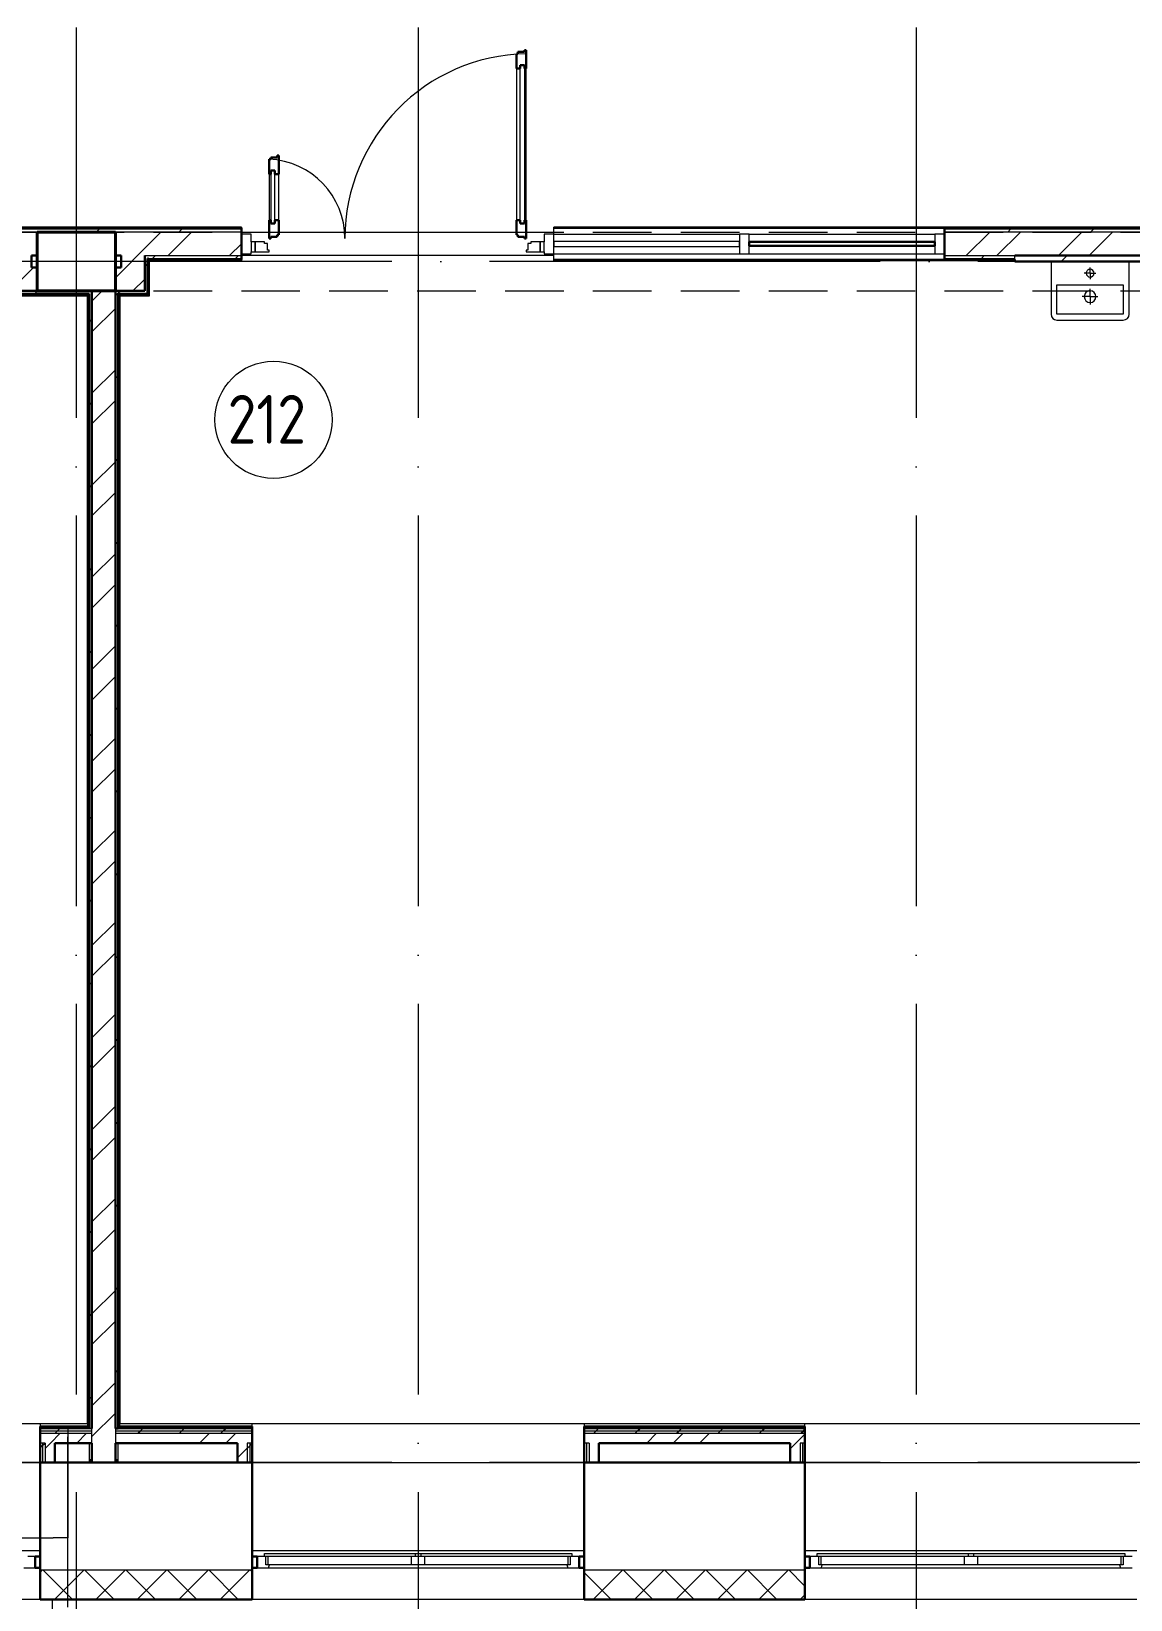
# Model space of a CAD drawing. Header units: millimetres. Extents: x -88595 to 880822, y -1054509 to -148035.
# Drawn here: x 295883 to 301511, y -283554 to -275523 of the extents above; entities that cross this region are included whole.
import ezdxf

# ---------------------------------------------------------------- set-up
doc = ezdxf.new("R2010")
doc.units = ezdxf.units.MM
doc.linetypes.add('ADSK_Линия сетки', pattern=[25, 20, -2.5, 0, -2.5])
doc.linetypes.add('ADSK_Сверху', pattern=[4.5, 3, -1.5])
for name, color, linetype, lineweight in [('_ Окна', 7, 'Continuous', 30), ('Витраж', 7, 'Continuous', 9), ('Двери', 7, 'Continuous', 9), ('Линии', 7, 'Continuous', 9), ('Марки', 7, 'Continuous', 20), ('Марки помещений', 7, 'Continuous', 20), ('Несущие колонны', 7, 'Continuous', 18), ('Оборудование', 7, 'Continuous', 18), ('Ограждение', 7, 'Continuous', 9), ('Окна', 7, 'Continuous', 9), ('Оси', 7, 'Continuous', 9), ('Панели витража', 7, 'Continuous', 9), ('Стены внутренние', 7, 'Continuous', 18), ('Стены наружные', 7, 'Continuous', 18), ('Стены разрез', 7, 'Continuous', 30), ('Стены штриховка', 7, 'Continuous', 9), ('Узлы', 7, 'Continuous', 18)]:
    doc.layers.add(name, color=color, linetype=linetype, lineweight=lineweight)
doc.layers.add('Двери открывание', color=7, linetype='Continuous', lineweight=9, true_color=0xc0c0c0)
doc.styles.add('GOST Common_2', font='GOST_Common.ttf', dxfattribs={"width": 0.9, "height": 350})

# ---------------------------------------------------------------- blocks, each defined once
blk = doc.blocks.new('$0$ADSK_M_Трубы - Диаметр_8-160846-В_Координация_2 этаж ОВ3')
at = {"layer": 'Марки'}
blk.add_line((0, 0), (8, 0), dxfattribs=at)
blk = doc.blocks.new('2 этаж')
at = {"layer": '_ Окна', "lineweight": 18}
for p, q in [((325237.5, 644474.5), (325199.5, 644474.5)), ((325237.5, 644416.5), (325237.5, 644474.5)), ((326410.5, 644474.5), (326372.5, 644474.5)), ((326372.5, 644474.5), (326372.5, 644416.5)), ((326418.5, 644433.5), (326418.5, 644474.5)), ((327976.5, 644474.5), (327976.5, 644433.5)), ((328022.5, 644474.5), (327984.5, 644474.5)), ((328022.5, 644416.5), (328022.5, 644474.5)), ((329240.5, 644474.5), (329202.5, 644474.5)), ((329202.5, 644474.5), (329202.5, 644416.5)), ((329248.5, 644433.5), (329248.5, 644474.5)), ((330806.5, 644474.5), (330806.5, 644433.5)), ((330852.5, 644474.5), (330814.5, 644474.5)), ((325178.1, 644416.5), (325237.5, 644416.5)), ((326372.5, 644416.5), (326431.9, 644416.5)), ((326430.5, 644433.5), (326418.5, 644433.5)), ((326431.9, 644416.5), (326436.5, 644433.5)), ((327958.5, 644433.5), (327963.1, 644416.5)), ((327963.1, 644416.5), (328022.5, 644416.5)), ((327976.5, 644433.5), (327964.5, 644433.5)), ((329202.5, 644416.5), (329261.9, 644416.5)), ((329260.5, 644433.5), (329248.5, 644433.5)), ((329261.9, 644416.5), (329266.5, 644433.5)), ((330788.5, 644433.5), (330793.1, 644416.5)), ((330793.1, 644416.5), (330852.5, 644416.5)), ((330806.5, 644433.5), (330794.5, 644433.5))]:
    blk.add_line(p, q, dxfattribs=at)
at = {"layer": '_ Окна'}
for p, q in [((325262.5, 644474.5), (325237.5, 644474.5)), ((325237.5, 644474.5), (325237.5, 644416.5)), ((326372.5, 644474.5), (326347.5, 644474.5)), ((326372.5, 644416.5), (326372.5, 644474.5)), ((328047.5, 644474.5), (328022.5, 644474.5)), ((328022.5, 644474.5), (328022.5, 644416.5)), ((329202.5, 644474.5), (329177.5, 644474.5)), ((329202.5, 644416.5), (329202.5, 644474.5)), ((325237.5, 644416.5), (325262.5, 644416.5)), ((326347.5, 644416.5), (326372.5, 644416.5)), ((328022.5, 644416.5), (328047.5, 644416.5)), ((329177.5, 644416.5), (329202.5, 644416.5))]:
    blk.add_line(p, q, dxfattribs=at)
at = {"layer": 'Витраж', "lineweight": 18, "extrusion": (0, 0, -1)}
for p, q in [((326342.5, 651246.5), (326292.5, 651246.5)), ((326292.5, 651246.5), (326292.5, 651146.5)), ((326342.5, 651206.5), (326342.5, 651246.5)), ((327892.5, 651246.5), (327842.5, 651246.5)), ((327842.5, 651246.5), (327842.5, 651206.5)), ((327892.5, 651146.5), (327892.5, 651246.5)), ((328892.5, 651246.5), (328842.5, 651246.5)), ((328842.5, 651246.5), (328842.5, 651146.5)), ((328892.5, 651146.5), (328892.5, 651246.5)), ((326292.5, 651146.5), (326342.5, 651146.5)), ((326342.5, 651146.5), (326342.5, 651156.5)), ((327842.5, 651156.5), (327842.5, 651146.5)), ((327842.5, 651146.5), (327892.5, 651146.5)), ((328842.5, 651146.5), (328892.5, 651146.5))]:
    blk.add_line(p, q, dxfattribs=at)
at = {"layer": 'Витраж'}
for p, q in [((327892.5, 651246.5), (328842.5, 651246.5)), ((328892.5, 651246.5), (329842.5, 651246.5)), ((327892.5, 651146.5), (328842.5, 651146.5)), ((328892.5, 651146.5), (329842.5, 651146.5))]:
    blk.add_line(p, q, dxfattribs=at)
at = {"layer": 'Витраж', "lineweight": 18}
for p, q in [((329892.5, 651246.5), (329842.5, 651246.5)), ((329842.5, 651246.5), (329842.5, 651146.5)), ((329892.5, 651146.5), (329892.5, 651246.5)), ((329842.5, 651146.5), (329892.5, 651146.5))]:
    blk.add_line(p, q, dxfattribs=at)
at = {"layer": 'Двери', "lineweight": 30}
for p, q in [((327708.5, 652170.5), (327700.5, 652170.5)), ((327700.5, 652170.5), (327700.5, 652094.5)), ((327742.5, 652179.5), (327708.5, 652179.5)), ((327708.5, 652179.5), (327708.5, 652170.5)), ((327750.5, 652188.5), (327742.5, 652188.5)), ((327742.5, 652188.5), (327742.5, 652179.5)), ((327750.5, 652094.5), (327750.5, 652188.5)), ((327700.5, 652094.5), (327720.5, 652094.5)), ((327720.5, 652094.5), (327720.5, 652112.5)), ((327720.5, 652112.5), (327741.5, 652112.5)), ((327741.5, 652112.5), (327741.5, 652094.5)), ((327741.5, 652094.5), (327750.5, 652094.5)), ((326442.5, 651630.5), (326434.5, 651630.5)), ((326434.5, 651630.5), (326434.5, 651554.5)), ((326476.5, 651639.5), (326442.5, 651639.5)), ((326442.5, 651639.5), (326442.5, 651630.5)), ((326484.5, 651648.5), (326476.5, 651648.5)), ((326476.5, 651648.5), (326476.5, 651639.5)), ((326484.5, 651554.5), (326484.5, 651648.5)), ((326443.5, 651554.5), (326434.5, 651554.5)), ((326443.5, 651572.5), (326443.5, 651554.5)), ((326464.5, 651572.5), (326443.5, 651572.5)), ((326464.5, 651554.5), (326464.5, 651572.5)), ((326484.5, 651554.5), (326464.5, 651554.5)), ((326434.5, 651318.5), (326434.5, 651224.5)), ((326443.5, 651318.5), (326434.5, 651318.5)), ((326443.5, 651300.5), (326443.5, 651318.5)), ((326464.5, 651300.5), (326443.5, 651300.5)), ((326464.5, 651318.5), (326464.5, 651300.5)), ((326484.5, 651318.5), (326464.5, 651318.5)), ((326484.5, 651242.5), (326484.5, 651318.5)), ((327700.5, 651318.5), (327700.5, 651242.5)), ((327700.5, 651318.5), (327720.5, 651318.5)), ((327720.5, 651318.5), (327720.5, 651300.5)), ((327720.5, 651300.5), (327741.5, 651300.5)), ((327741.5, 651318.5), (327750.5, 651318.5)), ((327741.5, 651300.5), (327741.5, 651318.5)), ((327750.5, 651224.5), (327750.5, 651318.5)), ((326434.5, 651224.5), (326442.5, 651224.5)), ((326442.5, 651224.5), (326442.5, 651233.5)), ((326442.5, 651233.5), (326476.5, 651233.5)), ((326476.5, 651233.5), (326476.5, 651242.5)), ((326476.5, 651242.5), (326484.5, 651242.5)), ((327700.5, 651242.5), (327708.5, 651242.5)), ((327708.5, 651242.5), (327708.5, 651233.5)), ((327708.5, 651233.5), (327742.5, 651233.5)), ((327742.5, 651233.5), (327742.5, 651224.5)), ((327742.5, 651224.5), (327750.5, 651224.5))]:
    blk.add_line(p, q, dxfattribs=at)
at = {"layer": 'Двери'}
for p, q in [((327700.5, 652094.5), (327700.5, 651318.5)), ((327720.5, 651300.5), (327720.5, 652112.5)), ((327720.5, 652112.5), (327741.5, 652112.5)), ((327741.5, 652112.5), (327741.5, 651300.5)), ((327750.5, 651318.5), (327750.5, 652094.5)), ((326434.5, 651554.5), (326434.5, 651318.5)), ((326443.5, 651572.5), (326443.5, 651300.5)), ((326464.5, 651572.5), (326443.5, 651572.5)), ((326464.5, 651300.5), (326464.5, 651572.5)), ((326484.5, 651318.5), (326484.5, 651554.5)), ((326443.5, 651300.5), (326464.5, 651300.5)), ((327741.5, 651300.5), (327720.5, 651300.5)), ((326342.5, 651206.5), (326342.5, 651156.5)), ((326362.5, 651206.5), (326342.5, 651206.5)), ((326362.5, 651156.5), (326362.5, 651206.5)), ((326411.5, 651206.5), (326362.5, 651206.5)), ((326362.5, 651206.5), (326362.5, 651156.5)), ((326411.5, 651198.5), (326411.5, 651206.5)), ((326425.5, 651198.5), (326411.5, 651198.5)), ((326425.5, 651164.5), (326425.5, 651198.5)), ((327773.5, 651198.5), (327759.5, 651198.5)), ((327759.5, 651198.5), (327759.5, 651164.5)), ((327773.5, 651206.5), (327773.5, 651198.5)), ((327822.5, 651206.5), (327773.5, 651206.5)), ((327842.5, 651206.5), (327822.5, 651206.5)), ((327822.5, 651206.5), (327822.5, 651156.5)), ((327822.5, 651156.5), (327822.5, 651206.5)), ((327842.5, 651156.5), (327842.5, 651206.5)), ((326342.5, 651156.5), (326362.5, 651156.5)), ((326362.5, 651156.5), (326434.5, 651156.5)), ((326434.5, 651164.5), (326425.5, 651164.5)), ((326434.5, 651156.5), (326434.5, 651164.5)), ((327759.5, 651164.5), (327750.5, 651164.5)), ((327750.5, 651164.5), (327750.5, 651156.5)), ((327750.5, 651156.5), (327822.5, 651156.5)), ((327822.5, 651156.5), (327842.5, 651156.5))]:
    blk.add_line(p, q, dxfattribs=at)
at = {"layer": 'Двери открывание'}
for centre, radius, start, end in [((327768.5, 651224.5), 946, 91.09026, 180), ((326416.5, 651224.5), 406, 0, 87.45896)]:
    blk.add_arc(centre, radius, start, end, dxfattribs=at)
at = {"layer": 'Линии', "linetype": 'ADSK_Сверху', "ltscale": 100}
for p, q in [((311892.5, 651256.5), (345102.5, 651256.5)), ((311892.5, 650956.5), (345102.5, 650956.5))]:
    blk.add_line(p, q, dxfattribs=at)
at = {"layer": 'Марки помещений'}
blk.add_circle((326457.3, 650295.7), 300, dxfattribs=at)
at = {"layer": 'Несущие колонны', "lineweight": 40}
for p, q in [((325247.5, 651256.5), (325647.5, 651256.5)), ((325247.5, 650956.5), (325247.5, 651256.5)), ((325647.5, 651256.5), (325247.5, 651256.5)), ((325647.5, 651256.5), (325647.5, 650956.5)), ((325247.5, 651136.5), (325247.5, 650956.5)), ((325647.5, 650956.5), (325647.5, 651136.5)), ((325647.5, 650956.5), (325247.5, 650956.5)), ((325247.5, 650956.5), (325647.5, 650956.5))]:
    blk.add_line(p, q, dxfattribs=at)
at = {"layer": 'Несущие колонны'}
for p, q in [((325247.5, 651256.5), (325247.5, 651136.5)), ((325647.5, 651136.5), (325647.5, 651256.5))]:
    blk.add_line(p, q, dxfattribs=at)
at = {"layer": 'Ограждение'}
for p, q in [((326292.5, 651281.5), (324562.5, 651281.5)), ((326292.5, 651281.5), (326292.5, 651276.5)), ((327892.5, 651276.5), (327892.5, 651281.5)), ((333992.5, 651281.5), (327892.5, 651281.5)), ((325817.5, 651116.5), (325822.5, 651111.5)), ((326292.5, 651116.5), (326292.5, 651111.5)), ((327892.5, 651111.5), (327892.5, 651116.5)), ((325822.5, 651111.5), (326292.5, 651111.5)), ((325822.5, 650931.5), (325822.5, 651111.5)), ((327892.5, 651111.5), (330252.5, 651111.5)), ((325072.5, 650931.5), (325502.5, 650931.5)), ((325507.5, 650936.5), (325502.5, 650931.5)), ((325502.5, 650931.5), (325502.5, 645156.5)), ((325672.5, 650931.5), (325667.5, 650936.5)), ((325672.5, 645156.5), (325672.5, 650931.5)), ((325672.5, 650931.5), (325822.5, 650931.5)), ((325822.5, 650931.5), (325817.5, 650936.5)), ((322682.5, 645156.5), (325507.5, 645156.5)), ((323562.5, 645156.5), (325262.5, 645156.5)), ((325262.5, 645156.5), (325262.5, 645141.5)), ((325667.5, 645156.5), (333962.5, 645156.5)), ((326347.5, 645141.5), (326347.5, 645156.5)), ((326347.5, 645156.5), (328047.5, 645156.5)), ((328047.5, 645156.5), (328047.5, 645141.5)), ((329177.5, 645141.5), (329177.5, 645156.5)), ((329177.5, 645156.5), (330877.5, 645156.5)), ((325512.5, 645056.5), (325512.5, 644956.5)), ((325662.5, 644956.5), (325662.5, 645056.5)), ((323562.5, 644956.5), (325262.5, 644956.5)), ((326347.5, 644956.5), (328047.5, 644956.5)), ((329177.5, 644956.5), (330877.5, 644956.5)), ((323562.5, 644506.5), (325262.5, 644506.5)), ((326347.5, 644506.5), (328047.5, 644506.5)), ((329177.5, 644506.5), (330877.5, 644506.5))]:
    blk.add_line(p, q, dxfattribs=at)
at = {"layer": 'Окна'}
for p, q in [((326410.5, 644491.5), (327182.5, 644491.5)), ((326410.5, 644474.5), (326410.5, 644491.5)), ((327182.5, 644474.5), (326410.5, 644474.5)), ((326430.5, 644433.5), (326430.5, 644474.5)), ((327162.5, 644474.5), (327162.5, 644433.5)), ((327182.5, 644491.5), (327212.5, 644491.5)), ((327182.5, 644491.5), (327182.5, 644474.5)), ((327212.5, 644474.5), (327182.5, 644474.5)), ((327212.5, 644491.5), (327984.5, 644491.5)), ((327212.5, 644474.5), (327212.5, 644491.5)), ((327984.5, 644474.5), (327212.5, 644474.5)), ((327232.5, 644433.5), (327232.5, 644474.5)), ((327964.5, 644474.5), (327964.5, 644433.5)), ((327984.5, 644491.5), (327984.5, 644474.5)), ((329240.5, 644491.5), (330012.5, 644491.5)), ((329240.5, 644474.5), (329240.5, 644491.5)), ((330012.5, 644474.5), (329240.5, 644474.5)), ((329260.5, 644433.5), (329260.5, 644474.5)), ((329992.5, 644474.5), (329992.5, 644433.5)), ((330012.5, 644491.5), (330042.5, 644491.5)), ((330012.5, 644491.5), (330012.5, 644474.5)), ((330042.5, 644474.5), (330012.5, 644474.5)), ((330042.5, 644491.5), (330814.5, 644491.5)), ((330042.5, 644474.5), (330042.5, 644491.5)), ((330814.5, 644474.5), (330042.5, 644474.5)), ((330062.5, 644433.5), (330062.5, 644474.5)), ((330794.5, 644474.5), (330794.5, 644433.5)), ((330814.5, 644491.5), (330814.5, 644474.5)), ((327162.5, 644433.5), (326430.5, 644433.5)), ((326431.9, 644416.5), (327963.1, 644416.5)), ((327232.5, 644433.5), (327162.5, 644433.5)), ((327964.5, 644433.5), (327232.5, 644433.5)), ((329992.5, 644433.5), (329260.5, 644433.5)), ((329261.9, 644416.5), (330793.1, 644416.5)), ((330062.5, 644433.5), (329992.5, 644433.5)), ((330794.5, 644433.5), (330062.5, 644433.5))]:
    blk.add_line(p, q, dxfattribs=at)
at = {"layer": 'Оси', "linetype": 'ADSK_Линия сетки', "ltscale": 100}
for p, q in [((325447.5, 697307.1), (325447.5, 631330.4)), ((327197.5, 697307.1), (327197.5, 631330.4)), ((329747.5, 697307.1), (329747.5, 631330.4)), ((364564.8, 651106.5), (287587.4, 651106.5)), ((364564.8, 644956.5), (287625.2, 644956.5))]:
    blk.add_line(p, q, dxfattribs=at)
at = {"layer": 'Панели витража', "lineweight": 18}
for p, q in [((328842.5, 651209), (327892.5, 651209)), ((327892.5, 651209), (327892.5, 651184)), ((328842.5, 651184), (328842.5, 651209)), ((327892.5, 651184), (328842.5, 651184))]:
    blk.add_line(p, q, dxfattribs=at)
at = {"layer": 'Стены внутренние', "lineweight": 30}
for p, q in [((325262.5, 644956.5), (325262.5, 644254.5)), ((325527.5, 644956.5), (325337.5, 644956.5)), ((326272.5, 644956.5), (325647.5, 644956.5)), ((326347.5, 644254.5), (326347.5, 644956.5)), ((328047.5, 644956.5), (328047.5, 644254.5)), ((329102.5, 644956.5), (328122.5, 644956.5)), ((329177.5, 644254.5), (329177.5, 644956.5)), ((325262.5, 644254.5), (326347.5, 644254.5)), ((328047.5, 644254.5), (329177.5, 644254.5))]:
    blk.add_line(p, q, dxfattribs=at)
at = {"layer": 'Стены внутренние'}
for p, q in [((325262.5, 644406.5), (326347.5, 644406.5)), ((328047.5, 644406.5), (329177.5, 644406.5)), ((325262.5, 644254.5), (323562.5, 644254.5)), ((325324.5, 644254.5), (325324.5, 637375.9)), ((328047.5, 644254.5), (326347.5, 644254.5)), ((330877.5, 644254.5), (329177.5, 644254.5))]:
    blk.add_line(p, q, dxfattribs=at)
at = {"layer": 'Стены внутренние', "linetype": 'Continuous', "lineweight": 9}
for p, q in [((325262.5, 644394), (325275, 644406.5)), ((325426.6, 644256.5), (325276.6, 644406.5)), ((325337.1, 644256.5), (325487.1, 644406.5)), ((325638.7, 644256.5), (325488.7, 644406.5)), ((325549.2, 644256.5), (325699.2, 644406.5)), ((325850.8, 644256.5), (325700.8, 644406.5)), ((325761.4, 644256.5), (325911.4, 644406.5)), ((326062.9, 644256.5), (325912.9, 644406.5)), ((325973.5, 644256.5), (326123.5, 644406.5)), ((326275.1, 644256.5), (326125.1, 644406.5)), ((326185.6, 644256.5), (326335.6, 644406.5)), ((326347.5, 644396.2), (326337.2, 644406.5)), ((328073.5, 644367.3), (328047.5, 644393.3)), ((328094.8, 644256.5), (328244.8, 644406.5)), ((328396.4, 644256.5), (328246.4, 644406.5)), ((328307, 644256.5), (328457, 644406.5)), ((328608.5, 644256.5), (328458.5, 644406.5)), ((328519.1, 644256.5), (328669.1, 644406.5)), ((328820.7, 644256.5), (328670.7, 644406.5)), ((328731.2, 644256.5), (328881.2, 644406.5)), ((329032.8, 644256.5), (328882.8, 644406.5)), ((328943.3, 644256.5), (329093.3, 644406.5)), ((329175.5, 644325.9), (329094.9, 644406.5)), ((328184.3, 644256.5), (328073.5, 644367.3)), ((325523.9, 644254.5), (325522.8, 644256.5)), ((328339.5, 644254.5), (328338.4, 644256.5)), ((328553.5, 644256.5), (328552.3, 644254.5)), ((329155.5, 644256.5), (329175.5, 644276.5))]:
    blk.add_line(p, q, dxfattribs=at)
at = {"layer": 'Стены наружные', "lineweight": 30}
for p, q in [((326292.5, 651276.5), (324562.5, 651276.5)), ((326292.5, 651116.5), (326292.5, 651276.5)), ((329892.5, 651276.5), (329892.5, 651116.5)), ((333962.5, 651276.5), (329892.5, 651276.5)), ((325247.5, 651256.5), (325647.5, 651256.5)), ((325217.5, 651136.5), (325247.5, 651136.5)), ((325217.5, 651076.5), (325217.5, 651136.5)), ((325647.5, 651136.5), (325677.5, 651136.5)), ((325677.5, 651136.5), (325677.5, 651076.5)), ((325797.5, 650956.5), (325797.5, 651136.5)), ((325812.5, 651121.5), (325817.5, 651121.5)), ((325812.5, 650941.5), (325812.5, 651121.5)), ((325817.5, 650936.5), (325817.5, 651116.5)), ((325817.5, 651116.5), (326292.5, 651116.5)), ((329892.5, 651116.5), (330252.5, 651116.5)), ((330252.5, 651136.5), (331027.5, 651136.5)), ((330252.5, 651116.5), (330252.5, 651106.5)), ((325247.5, 651076.5), (325217.5, 651076.5)), ((325247.5, 650956.5), (325247.5, 651076.5)), ((325647.5, 651076.5), (325647.5, 645131.5)), ((325677.5, 651076.5), (325647.5, 651076.5)), ((330252.5, 651106.5), (331007.5, 651106.5)), ((325097.5, 650956.5), (325647.5, 650956.5)), ((325527.5, 645131.5), (325527.5, 650956.5)), ((325797.5, 650956.5), (325647.5, 650956.5)), ((325077.5, 650936.5), (325507.5, 650936.5)), ((325082.5, 650941.5), (325512.5, 650941.5)), ((325507.5, 650936.5), (325507.5, 645141.5)), ((325512.5, 650941.5), (325512.5, 645136.5)), ((325662.5, 645136.5), (325662.5, 650941.5)), ((325662.5, 650941.5), (325812.5, 650941.5)), ((325667.5, 645141.5), (325667.5, 650936.5)), ((325667.5, 650936.5), (325817.5, 650936.5)), ((325262.5, 645141.5), (325262.5, 644956.5)), ((325507.5, 645141.5), (325262.5, 645141.5)), ((325512.5, 645136.5), (325507.5, 645136.5)), ((325647.5, 645131.5), (325662.5, 645131.5)), ((325662.5, 645131.5), (325647.5, 645131.5)), ((326347.5, 645141.5), (325667.5, 645141.5)), ((326347.5, 644956.5), (326347.5, 645141.5)), ((329177.5, 645141.5), (328047.5, 645141.5)), ((328047.5, 645141.5), (328047.5, 644956.5)), ((329177.5, 644956.5), (329177.5, 645141.5)), ((325337.5, 645056.5), (325527.5, 645056.5)), ((325337.5, 644956.5), (325337.5, 645056.5)), ((325527.5, 645056.5), (325527.5, 644956.5)), ((325647.5, 644956.5), (325647.5, 645056.5)), ((325647.5, 645056.5), (326272.5, 645056.5)), ((326272.5, 645056.5), (326272.5, 644956.5)), ((328122.5, 645056.5), (329102.5, 645056.5)), ((328122.5, 644956.5), (328122.5, 645056.5)), ((329102.5, 645056.5), (329102.5, 644956.5)), ((325262.5, 644956.5), (325337.5, 644956.5)), ((325527.5, 644956.5), (325647.5, 644956.5)), ((326272.5, 644956.5), (326347.5, 644956.5)), ((328047.5, 644956.5), (328122.5, 644956.5)), ((329102.5, 644956.5), (329177.5, 644956.5))]:
    blk.add_line(p, q, dxfattribs=at)
at = {"layer": 'Стены наружные', "linetype": 'Continuous', "lineweight": 9}
for p, q in [((325281, 651271.5), (325286, 651276.5)), ((325351.7, 651271.5), (325356.7, 651276.5)), ((325422.5, 651271.5), (325427.5, 651276.5)), ((325493.2, 651271.5), (325498.2, 651276.5)), ((325563.9, 651271.5), (325568.9, 651276.5)), ((325634.6, 651271.5), (325639.6, 651276.5)), ((325705.3, 651271.5), (325710.3, 651276.5)), ((325776, 651271.5), (325781, 651276.5)), ((325846.7, 651271.5), (325851.7, 651276.5)), ((325917.4, 651271.5), (325922.4, 651276.5)), ((325988.1, 651271.5), (325993.1, 651276.5)), ((326058.9, 651271.5), (326063.9, 651276.5)), ((326129.6, 651271.5), (326134.6, 651276.5)), ((326200.3, 651271.5), (326205.3, 651276.5)), ((326271, 651271.5), (326276, 651276.5)), ((329947.9, 651271.5), (329952.9, 651276.5)), ((330018.6, 651271.5), (330023.6, 651276.5)), ((330089.4, 651271.5), (330094.4, 651276.5)), ((330160.1, 651271.5), (330165.1, 651276.5)), ((330230.8, 651271.5), (330235.8, 651276.5)), ((330301.5, 651271.5), (330306.5, 651276.5)), ((330372.2, 651271.5), (330377.2, 651276.5)), ((330442.9, 651271.5), (330447.9, 651276.5)), ((330513.6, 651271.5), (330518.6, 651276.5)), ((330584.3, 651271.5), (330589.3, 651276.5)), ((330655, 651271.5), (330660, 651276.5)), ((330725.8, 651271.5), (330730.8, 651276.5)), ((330796.5, 651271.5), (330801.5, 651276.5)), ((325548.9, 651256.5), (325563.9, 651271.5)), ((325760.3, 651136.5), (325880.3, 651256.5)), ((325917.5, 651136.5), (326037.5, 651256.5)), ((325973.1, 651256.5), (325988.1, 651271.5)), ((326231.8, 651136.5), (326292.5, 651197.2)), ((330003.5, 651136.5), (330123.5, 651256.5)), ((330160.7, 651136.5), (330280.7, 651256.5)), ((330215.8, 651256.5), (330230.8, 651271.5)), ((330475, 651136.5), (330595, 651256.5)), ((330632.1, 651136.5), (330752.1, 651256.5)), ((330640, 651256.5), (330655, 651271.5)), ((325700.3, 651076.5), (325760.3, 651136.5)), ((325833.1, 651116.5), (325838.1, 651121.5)), ((325838.1, 651121.5), (325853.1, 651136.5)), ((325903.9, 651116.5), (325908.9, 651121.5)), ((325974.6, 651116.5), (325979.6, 651121.5)), ((326045.3, 651116.5), (326050.3, 651121.5)), ((326116, 651116.5), (326121, 651121.5)), ((326186.7, 651116.5), (326191.7, 651121.5)), ((326257.4, 651116.5), (326262.4, 651121.5)), ((326262.4, 651121.5), (326277.4, 651136.5)), ((329934.4, 651116.5), (329939.4, 651121.5)), ((330005.1, 651116.5), (330010.1, 651121.5)), ((330075.8, 651116.5), (330080.8, 651121.5)), ((330080.8, 651121.5), (330095.8, 651136.5)), ((330146.5, 651116.5), (330151.5, 651121.5)), ((330217.2, 651116.5), (330222.2, 651121.5)), ((330490, 651106.5), (330520, 651136.5)), ((325108.9, 650956.5), (325228.9, 651076.5)), ((325647.5, 651023.7), (325700.3, 651076.5)), ((325797.5, 651080.9), (325812.5, 651095.9)), ((325812.5, 651095.9), (325817.5, 651100.9)), ((325233.9, 650941.5), (325248.9, 650956.5)), ((325527.5, 650903.7), (325580.3, 650956.5)), ((325662.5, 650945.9), (325673.1, 650956.5)), ((325737.5, 650956.5), (325797.5, 651016.5)), ((325812.5, 651025.2), (325817.5, 651030.2)), ((325812.5, 650954.4), (325817.5, 650959.4)), ((325228.9, 650936.5), (325233.9, 650941.5)), ((325299.6, 650936.5), (325304.6, 650941.5)), ((325370.3, 650936.5), (325375.3, 650941.5)), ((325441, 650936.5), (325446, 650941.5)), ((325507.5, 650932.3), (325511.7, 650936.5)), ((325511.7, 650936.5), (325512.5, 650937.3)), ((325647.5, 650930.9), (325662.5, 650945.9)), ((325662.5, 650875.2), (325667.5, 650880.2)), ((325723.9, 650936.5), (325728.9, 650941.5)), ((325794.6, 650936.5), (325799.6, 650941.5)), ((325507.5, 650861.6), (325512.5, 650866.6)), ((325507.5, 650790.9), (325512.5, 650795.9)), ((325512.5, 650795.9), (325527.5, 650810.9)), ((325527.5, 650746.5), (325647.5, 650866.5)), ((325662.5, 650804.4), (325667.5, 650809.4)), ((325507.5, 650720.2), (325512.5, 650725.2)), ((325662.5, 650733.7), (325667.5, 650738.7)), ((325507.5, 650649.4), (325512.5, 650654.4)), ((325662.5, 650663), (325667.5, 650668)), ((325507.5, 650578.7), (325512.5, 650583.7)), ((325527.5, 650432.2), (325647.5, 650552.2)), ((325662.5, 650592.3), (325667.5, 650597.3)), ((325507.5, 650508), (325512.5, 650513)), ((325647.5, 650506.6), (325662.5, 650521.6)), ((325662.5, 650521.6), (325667.5, 650526.6)), ((325507.5, 650437.3), (325512.5, 650442.3)), ((325527.5, 650275.1), (325647.5, 650395.1)), ((325662.5, 650450.9), (325667.5, 650455.9)), ((325507.5, 650366.6), (325512.5, 650371.6)), ((325512.5, 650371.6), (325527.5, 650386.6)), ((325662.5, 650380.2), (325667.5, 650385.2)), ((325662.5, 650309.5), (325667.5, 650314.5)), ((325507.5, 650295.9), (325512.5, 650300.9)), ((325507.5, 650225.2), (325512.5, 650230.2)), ((325662.5, 650238.8), (325667.5, 650243.8)), ((325507.5, 650154.5), (325512.5, 650159.5)), ((325662.5, 650168), (325667.5, 650173)), ((325507.5, 650083.8), (325512.5, 650088.8)), ((325527.5, 649960.7), (325647.5, 650080.7)), ((325647.5, 650082.3), (325662.5, 650097.3)), ((325662.5, 650097.3), (325667.5, 650102.3)), ((325507.5, 650013), (325512.5, 650018)), ((325662.5, 650026.6), (325667.5, 650031.6)), ((325507.5, 649942.3), (325512.5, 649947.3)), ((325512.5, 649947.3), (325527.5, 649962.3)), ((325527.5, 649803.6), (325647.5, 649923.6)), ((325662.5, 649955.9), (325667.5, 649960.9)), ((325507.5, 649871.6), (325512.5, 649876.6)), ((325662.5, 649885.2), (325667.5, 649890.2)), ((325507.5, 649800.9), (325512.5, 649805.9)), ((325662.5, 649814.5), (325667.5, 649819.5)), ((325662.5, 649743.8), (325667.5, 649748.8)), ((325507.5, 649730.2), (325512.5, 649735.2)), ((325647.5, 649658.1), (325662.5, 649673.1)), ((325662.5, 649673.1), (325667.5, 649678.1)), ((325507.5, 649659.5), (325512.5, 649664.5)), ((325507.5, 649588.8), (325512.5, 649593.8)), ((325527.5, 649489.3), (325647.5, 649609.3)), ((325662.5, 649602.4), (325667.5, 649607.4)), ((325507.5, 649518.1), (325512.5, 649523.1)), ((325512.5, 649523.1), (325527.5, 649538.1)), ((325662.5, 649531.7), (325667.5, 649536.7)), ((325507.5, 649447.4), (325512.5, 649452.4)), ((325527.5, 649332.1), (325647.5, 649452.1)), ((325662.5, 649460.9), (325667.5, 649465.9)), ((325507.5, 649376.7), (325512.5, 649381.7)), ((325662.5, 649390.2), (325667.5, 649395.2)), ((325507.5, 649305.9), (325512.5, 649310.9)), ((325662.5, 649319.5), (325667.5, 649324.5)), ((325507.5, 649235.2), (325512.5, 649240.2)), ((325647.5, 649233.8), (325662.5, 649248.8)), ((325662.5, 649248.8), (325667.5, 649253.8)), ((325507.5, 649164.5), (325512.5, 649169.5)), ((325512.5, 649098.8), (325527.5, 649113.8)), ((325527.5, 649017.8), (325647.5, 649137.8)), ((325662.5, 649178.1), (325667.5, 649183.1)), ((325662.5, 649107.4), (325667.5, 649112.4)), ((325507.5, 649093.8), (325512.5, 649098.8)), ((325507.5, 649023.1), (325512.5, 649028.1)), ((325662.5, 649036.7), (325667.5, 649041.7)), ((325507.5, 648952.4), (325512.5, 648957.4)), ((325527.5, 648860.7), (325647.5, 648980.7)), ((325662.5, 648966), (325667.5, 648971)), ((325507.5, 648881.7), (325512.5, 648886.7)), ((325662.5, 648895.3), (325667.5, 648900.3)), ((325507.5, 648811), (325512.5, 648816)), ((325647.5, 648809.5), (325662.5, 648824.5)), ((325662.5, 648824.5), (325667.5, 648829.5)), ((325507.5, 648740.3), (325512.5, 648745.3)), ((325662.5, 648753.8), (325667.5, 648758.8)), ((325507.5, 648669.5), (325512.5, 648674.5)), ((325512.5, 648674.5), (325527.5, 648689.5)), ((325527.5, 648546.4), (325647.5, 648666.4)), ((325662.5, 648683.1), (325667.5, 648688.1)), ((325507.5, 648598.8), (325512.5, 648603.8)), ((325662.5, 648612.4), (325667.5, 648617.4)), ((325662.5, 648541.7), (325667.5, 648546.7)), ((325507.5, 648528.1), (325512.5, 648533.1)), ((325527.5, 648389.2), (325647.5, 648509.2)), ((325662.5, 648471), (325667.5, 648476)), ((325507.5, 648457.4), (325512.5, 648462.4)), ((325507.5, 648386.7), (325512.5, 648391.7)), ((325647.5, 648385.3), (325662.5, 648400.3)), ((325662.5, 648400.3), (325667.5, 648405.3)), ((325507.5, 648316), (325512.5, 648321)), ((325662.5, 648329.6), (325667.5, 648334.6)), ((325507.5, 648245.3), (325512.5, 648250.3)), ((325512.5, 648250.3), (325527.5, 648265.3)), ((325662.5, 648258.9), (325667.5, 648263.9)), ((325507.5, 648174.6), (325512.5, 648179.6)), ((325527.5, 648074.9), (325647.5, 648194.9)), ((325662.5, 648188.1), (325667.5, 648193.1)), ((325507.5, 648103.9), (325512.5, 648108.9)), ((325662.5, 648117.4), (325667.5, 648122.4)), ((325507.5, 648033.1), (325512.5, 648038.1)), ((325527.5, 647917.7), (325647.5, 648037.7)), ((325662.5, 648046.7), (325667.5, 648051.7)), ((325507.5, 647962.4), (325512.5, 647967.4)), ((325647.5, 647961), (325662.5, 647976)), ((325662.5, 647976), (325667.5, 647981)), ((325662.5, 647905.3), (325667.5, 647910.3)), ((325507.5, 647891.7), (325512.5, 647896.7)), ((325507.5, 647821), (325512.5, 647826)), ((325512.5, 647826), (325527.5, 647841)), ((325662.5, 647834.6), (325667.5, 647839.6)), ((325507.5, 647750.3), (325512.5, 647755.3)), ((325662.5, 647763.9), (325667.5, 647768.9)), ((325507.5, 647679.6), (325512.5, 647684.6)), ((325527.5, 647603.4), (325647.5, 647723.4)), ((325662.5, 647693.2), (325667.5, 647698.2)), ((325507.5, 647608.9), (325512.5, 647613.9)), ((325662.5, 647622.5), (325667.5, 647627.5)), ((325507.5, 647538.2), (325512.5, 647543.2)), ((325527.5, 647446.3), (325647.5, 647566.3)), ((325647.5, 647536.8), (325662.5, 647551.8)), ((325662.5, 647551.8), (325667.5, 647556.8)), ((325507.5, 647467.5), (325512.5, 647472.5)), ((325662.5, 647481), (325667.5, 647486)), ((325507.5, 647396.8), (325512.5, 647401.8)), ((325512.5, 647401.8), (325527.5, 647416.8)), ((325662.5, 647410.3), (325667.5, 647415.3)), ((325662.5, 647339.6), (325667.5, 647344.6)), ((325507.5, 647326), (325512.5, 647331)), ((325507.5, 647255.3), (325512.5, 647260.3)), ((325662.5, 647268.9), (325667.5, 647273.9)), ((325507.5, 647184.6), (325512.5, 647189.6)), ((325527.5, 647132), (325647.5, 647252)), ((325662.5, 647198.2), (325667.5, 647203.2)), ((325507.5, 647113.9), (325512.5, 647118.9)), ((325647.5, 647112.5), (325662.5, 647127.5)), ((325662.5, 647127.5), (325667.5, 647132.5)), ((325507.5, 647043.2), (325512.5, 647048.2)), ((325527.5, 646974.8), (325647.5, 647094.8)), ((325662.5, 647056.8), (325667.5, 647061.8)), ((325507.5, 646972.5), (325512.5, 646977.5)), ((325512.5, 646977.5), (325527.5, 646992.5)), ((325662.5, 646986.1), (325667.5, 646991.1)), ((325507.5, 646901.8), (325512.5, 646906.8)), ((325662.5, 646915.4), (325667.5, 646920.4)), ((325507.5, 646831.1), (325512.5, 646836.1)), ((325527.5, 646660.5), (325647.5, 646780.5)), ((325662.5, 646844.6), (325667.5, 646849.6)), ((325662.5, 646773.9), (325667.5, 646778.9)), ((325507.5, 646760.4), (325512.5, 646765.4)), ((325647.5, 646688.2), (325662.5, 646703.2)), ((325662.5, 646703.2), (325667.5, 646708.2)), ((325507.5, 646689.6), (325512.5, 646694.6)), ((325507.5, 646618.9), (325512.5, 646623.9)), ((325527.5, 646503.3), (325647.5, 646623.3)), ((325662.5, 646632.5), (325667.5, 646637.5)), ((325507.5, 646548.2), (325512.5, 646553.2)), ((325512.5, 646553.2), (325527.5, 646568.2)), ((325662.5, 646561.8), (325667.5, 646566.8)), ((325507.5, 646477.5), (325512.5, 646482.5)), ((325662.5, 646491.1), (325667.5, 646496.1)), ((325507.5, 646406.8), (325512.5, 646411.8)), ((325662.5, 646420.4), (325667.5, 646425.4)), ((325507.5, 646336.1), (325512.5, 646341.1)), ((325527.5, 646189), (325647.5, 646309)), ((325662.5, 646349.7), (325667.5, 646354.7)), ((325507.5, 646265.4), (325512.5, 646270.4)), ((325647.5, 646264), (325662.5, 646279)), ((325662.5, 646279), (325667.5, 646284)), ((325507.5, 646194.7), (325512.5, 646199.7)), ((325512.5, 646129), (325527.5, 646144)), ((325527.5, 646031.9), (325647.5, 646151.9)), ((325662.5, 646208.3), (325667.5, 646213.3)), ((325662.5, 646137.5), (325667.5, 646142.5)), ((325507.5, 646124), (325512.5, 646129)), ((325507.5, 646053.3), (325512.5, 646058.3)), ((325662.5, 646066.8), (325667.5, 646071.8)), ((325507.5, 645982.5), (325512.5, 645987.5)), ((325662.5, 645996.1), (325667.5, 646001.1)), ((325507.5, 645911.8), (325512.5, 645916.8)), ((325662.5, 645925.4), (325667.5, 645930.4)), ((325507.5, 645841.1), (325512.5, 645846.1)), ((325527.5, 645717.6), (325647.5, 645837.6)), ((325647.5, 645839.7), (325662.5, 645854.7)), ((325662.5, 645854.7), (325667.5, 645859.7)), ((325507.5, 645770.4), (325512.5, 645775.4)), ((325662.5, 645784), (325667.5, 645789)), ((325507.5, 645699.7), (325512.5, 645704.7)), ((325512.5, 645704.7), (325527.5, 645719.7)), ((325527.5, 645560.4), (325647.5, 645680.4)), ((325662.5, 645713.3), (325667.5, 645718.3)), ((325507.5, 645629), (325512.5, 645634)), ((325662.5, 645642.6), (325667.5, 645647.6)), ((325662.5, 645571.9), (325667.5, 645576.9)), ((325507.5, 645558.3), (325512.5, 645563.3)), ((325507.5, 645487.6), (325512.5, 645492.6)), ((325662.5, 645501.1), (325667.5, 645506.1)), ((325507.5, 645416.9), (325512.5, 645421.9)), ((325647.5, 645415.4), (325662.5, 645430.4)), ((325662.5, 645430.4), (325667.5, 645435.4)), ((325507.5, 645346.1), (325512.5, 645351.1)), ((325527.5, 645246.1), (325647.5, 645366.1)), ((325662.5, 645359.7), (325667.5, 645364.7)), ((325507.5, 645275.4), (325512.5, 645280.4)), ((325512.5, 645280.4), (325527.5, 645295.4)), ((325662.5, 645289), (325667.5, 645294)), ((325507.5, 645204.7), (325512.5, 645209.7)), ((325527.5, 645089), (325647.5, 645209)), ((325662.5, 645218.3), (325667.5, 645223.3)), ((325297.9, 645136.5), (325302.9, 645141.5)), ((325315.2, 645056.5), (325365.2, 645106.5)), ((325338.6, 645106.5), (325351.1, 645119)), ((325351.1, 645119), (325363.6, 645131.5)), ((325363.6, 645131.5), (325368.6, 645136.5)), ((325368.6, 645136.5), (325373.6, 645141.5)), ((325439.3, 645136.5), (325444.3, 645141.5)), ((325450.1, 645056.5), (325500.1, 645106.5)), ((325510, 645136.5), (325512.5, 645139)), ((325662.5, 645147.6), (325667.5, 645152.6)), ((325722.1, 645136.5), (325727.1, 645141.5)), ((325762.8, 645106.5), (325775.3, 645119)), ((325775.3, 645119), (325787.8, 645131.5)), ((325787.8, 645131.5), (325792.8, 645136.5)), ((325792.8, 645136.5), (325797.8, 645141.5)), ((325863.5, 645136.5), (325868.5, 645141.5)), ((325934.3, 645136.5), (325939.3, 645141.5)), ((325975, 645106.5), (325987.5, 645119)), ((325987.5, 645119), (326000, 645131.5)), ((326005, 645136.5), (326010, 645141.5)), ((326075.7, 645136.5), (326080.7, 645141.5)), ((326078.5, 645056.5), (326128.5, 645106.5)), ((326146.4, 645136.5), (326151.4, 645141.5)), ((326187.1, 645106.5), (326199.6, 645119)), ((326199.6, 645119), (326212.1, 645131.5)), ((326212.1, 645131.5), (326217.1, 645136.5)), ((326213.5, 645056.5), (326263.5, 645106.5)), ((326217.1, 645136.5), (326222.1, 645141.5)), ((326287.8, 645136.5), (326292.8, 645141.5)), ((328055.6, 645136.5), (328060.6, 645141.5)), ((328096.3, 645106.5), (328108.8, 645119)), ((328108.8, 645119), (328121.3, 645131.5)), ((328126.3, 645136.5), (328131.3, 645141.5)), ((328197, 645136.5), (328202, 645141.5)), ((328267.7, 645136.5), (328272.7, 645141.5)), ((328308.4, 645106.5), (328320.9, 645119)), ((328320.9, 645119), (328333.4, 645131.5)), ((328333.4, 645131.5), (328338.4, 645136.5)), ((328338.4, 645136.5), (328343.4, 645141.5)), ((328368.5, 645056.5), (328418.5, 645106.5)), ((328409.1, 645136.5), (328414.1, 645141.5)), ((328479.8, 645136.5), (328484.8, 645141.5)), ((328503.4, 645056.5), (328553.4, 645106.5)), ((328520.6, 645106.5), (328533.1, 645119)), ((328533.1, 645119), (328545.6, 645131.5)), ((328550.6, 645136.5), (328555.6, 645141.5)), ((328621.3, 645136.5), (328626.3, 645141.5)), ((328638.4, 645056.5), (328688.4, 645106.5)), ((328692, 645136.5), (328697, 645141.5)), ((328732.7, 645106.5), (328745.2, 645119)), ((328745.2, 645119), (328757.7, 645131.5)), ((328757.7, 645131.5), (328762.7, 645136.5)), ((328762.7, 645136.5), (328767.7, 645141.5)), ((328833.4, 645136.5), (328838.4, 645141.5)), ((328904.1, 645136.5), (328909.1, 645141.5)), ((328944.8, 645106.5), (328957.3, 645119)), ((328957.3, 645119), (328969.8, 645131.5)), ((328974.8, 645136.5), (328979.8, 645141.5)), ((329045.5, 645136.5), (329050.5, 645141.5)), ((329116.2, 645136.5), (329121.2, 645141.5)), ((329131.8, 645056.5), (329177.5, 645102.2)), ((329157, 645106.5), (329169.5, 645119)), ((329169.5, 645119), (329177.5, 645127.1)), ((325262.5, 645030.4), (325275, 645042.9)), ((325275, 645042.9), (325287.5, 645055.4)), ((325287.5, 645028.8), (325315.2, 645056.5)), ((326272.5, 644980.6), (326322.5, 645030.6)), ((326322.5, 645029.8), (326335, 645042.3)), ((326335, 645042.3), (326347.5, 645054.8)), ((329102.5, 645027.2), (329131.8, 645056.5))]:
    blk.add_line(p, q, dxfattribs=at)
at = {"layer": 'Стены наружные'}
for p, q in [((327892.5, 651246.5), (327892.5, 651276.5)), ((327892.5, 651276.5), (329892.5, 651276.5)), ((325247.5, 651136.5), (325247.5, 651256.5)), ((325647.5, 651256.5), (325647.5, 651136.5)), ((326292.5, 651256.5), (326434.5, 651256.5)), ((326484.5, 651256.5), (327700.5, 651256.5)), ((327750.5, 651256.5), (327892.5, 651256.5)), ((327892.5, 651136.5), (326292.5, 651136.5)), ((327892.5, 651116.5), (327892.5, 651146.5)), ((329892.5, 651116.5), (327892.5, 651116.5)), ((325512.5, 644971.5), (325520, 644971.5)), ((325520, 644956.5), (325520, 644971.5)), ((325655, 644971.5), (325662.5, 644971.5)), ((325655, 644971.5), (325655, 644956.5))]:
    blk.add_line(p, q, dxfattribs=at)
at = {"layer": 'Стены разрез'}
for p, q in [((329842.5, 651206.5), (328892.5, 651206.5)), ((328892.5, 651206.5), (328892.5, 651186.5)), ((329842.5, 651186.5), (329842.5, 651206.5)), ((328892.5, 651186.5), (329842.5, 651186.5))]:
    blk.add_line(p, q, dxfattribs=at)
at = {"layer": 'Стены штриховка'}
for p, q in [((326292.5, 651271.5), (324562.5, 651271.5)), ((325247.5, 651256.5), (324562.5, 651256.5)), ((326292.5, 651256.5), (325647.5, 651256.5)), ((333962.5, 651271.5), (329892.5, 651271.5)), ((331347.5, 651256.5), (329892.5, 651256.5)), ((325797.5, 651136.5), (326292.5, 651136.5)), ((325817.5, 651121.5), (326292.5, 651121.5)), ((329892.5, 651136.5), (330252.5, 651136.5)), ((329892.5, 651121.5), (330252.5, 651121.5)), ((330252.5, 651116.5), (330252.5, 651136.5)), ((325507.5, 645136.5), (325262.5, 645136.5)), ((325262.5, 645131.5), (325527.5, 645131.5)), ((325527.5, 645131.5), (325262.5, 645131.5)), ((325262.5, 645119), (325527.5, 645119)), ((325262.5, 645106.5), (325527.5, 645106.5)), ((325527.5, 645056.5), (325527.5, 645131.5)), ((325647.5, 645131.5), (325647.5, 645056.5)), ((325647.5, 645119), (326347.5, 645119)), ((325647.5, 645106.5), (326347.5, 645106.5)), ((326347.5, 645136.5), (325662.5, 645136.5)), ((325662.5, 645131.5), (326347.5, 645131.5)), ((326347.5, 645131.5), (325662.5, 645131.5)), ((329177.5, 645136.5), (328047.5, 645136.5)), ((328047.5, 645131.5), (329177.5, 645131.5)), ((329177.5, 645131.5), (328047.5, 645131.5)), ((328047.5, 645119), (329177.5, 645119)), ((328047.5, 645106.5), (329177.5, 645106.5)), ((325287.5, 645056.5), (325262.5, 645056.5)), ((325275, 645056.5), (325275, 644956.5)), ((325287.5, 645056.5), (325287.5, 644956.5)), ((326347.5, 645056.5), (326322.5, 645056.5)), ((326322.5, 645056.5), (326322.5, 644956.5)), ((326335, 645056.5), (326335, 644956.5)), ((328072.5, 645056.5), (328047.5, 645056.5)), ((328060, 645056.5), (328060, 644956.5)), ((328072.5, 645056.5), (328072.5, 644956.5)), ((329177.5, 645056.5), (329152.5, 645056.5)), ((329152.5, 645056.5), (329152.5, 644956.5)), ((329165, 645056.5), (329165, 644956.5)), ((325264.5, 644330.5), (325262.5, 644330.5)), ((325264.5, 644330.5), (325264.5, 644256.5)), ((326347.5, 644330.5), (326345.5, 644330.5)), ((326345.5, 644256.5), (326345.5, 644330.5)), ((328049.5, 644330.5), (328047.5, 644330.5)), ((328049.5, 644330.5), (328049.5, 644256.5)), ((329177.5, 644330.5), (329175.5, 644330.5)), ((329175.5, 644256.5), (329175.5, 644330.5)), ((325264.5, 644256.5), (326345.5, 644256.5)), ((328049.5, 644256.5), (329175.5, 644256.5))]:
    blk.add_line(p, q, dxfattribs=at)
at = {"layer": 'Узлы', "lineweight": 9}
for p, q in [((330437.5, 651106.5), (330437.5, 650836.5)), ((330637.5, 651046.5), (330607.5, 651046.5)), ((330637.5, 651046.5), (330637.5, 651076.5)), ((330637.5, 651046.5), (330637.5, 651016.5)), ((330637.5, 651046.5), (330667.5, 651046.5)), ((330837.5, 650836.5), (330837.5, 651106.5)), ((330637.5, 650926.5), (330637.5, 650966.5)), ((330637.5, 650926.5), (330597.5, 650926.5)), ((330637.5, 650926.5), (330637.5, 650886.5)), ((330637.5, 650926.5), (330677.5, 650926.5)), ((330467.5, 650806.5), (330637.5, 650806.5)), ((330637.5, 650806.5), (330807.5, 650806.5))]:
    blk.add_line(p, q, dxfattribs=at)
at = {"layer": 'Узлы'}
for p, q in [((330467.5, 650836.5), (330467.5, 650987.4)), ((330467.5, 650987.4), (330807.5, 650987.4)), ((330807.5, 650987.4), (330807.5, 650836.5)), ((330807.5, 650836.5), (330467.5, 650836.5))]:
    blk.add_line(p, q, dxfattribs=at)
at = {"layer": 'Узлы', "lineweight": 9}
for centre, radius, start, end in [((330637.5, 651046.5), 20, 90, 180.01158), ((330637.5, 651046.5), 20, 180, 270), ((330637.5, 651046.5), 20, 0, 90), ((330637.5, 651046.5), 20, 270, 0), ((330637.5, 650926.5), 30, 90, 180.00772), ((330637.5, 650926.5), 30, 0, 90), ((330637.5, 650926.5), 30, 180, 270), ((330637.5, 650926.5), 30, 270, 0)]:
    blk.add_arc(centre, radius, start, end, dxfattribs=at)
at = {"layer": 'Узлы'}
for centre, start, end in [((330467.5, 650836.5), 180, 270), ((330807.5, 650836.5), 270, 0)]:
    blk.add_arc(centre, 30, start, end, dxfattribs=at)
at = {"layer": 'Марки помещений', "style": 'GOST Common_2', "width": 0.9}
blk.add_text('212', height=250, dxfattribs=at).set_placement((326222.4, 650173.4))

msp = doc.modelspace()

# ---------------------------------------------------------------- linework, layer by layer
at = {"layer": 'Марки'}
for p, q in [((296070.1, -282672), (296070.1, -283236.9)), ((296067.7, -282720.1), (296067.7, -283591.8)), ((296070.1, -283236.9), (295995.5, -283236.9))]:
    msp.add_line(p, q, dxfattribs=at)

# ---------------------------------------------------------------- block references
at = {"layer": 'Марки', "xscale": 99.99999999999993, "yscale": 99.99999999999993, "zscale": 99.99999999999993}
msp.add_blockref('$0$ADSK_M_Трубы - Диаметр_8-160846-В_Координация_2 этаж ОВ3', (295195.5, -283236.9), dxfattribs=at)
at = {"layer": 'Оборудование', "color": 5, "true_color": 0x0000ff}
msp.add_blockref('2 этаж', (-29334.2, -927808.4), dxfattribs=at)

doc.saveas('drawing.dxf')
